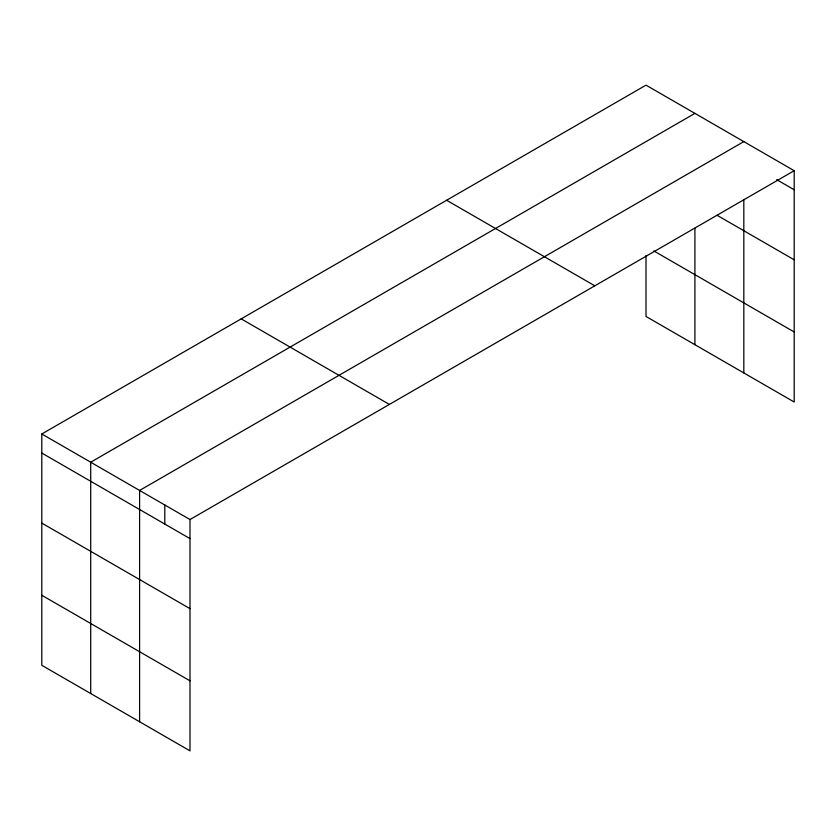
<?xml version="1.0" encoding="UTF-8"?>
<svg xmlns="http://www.w3.org/2000/svg" width="836" height="836" viewBox="0 0 836 836"><rect width="100%" height="100%" fill="white"/><g stroke="black" fill="none" stroke-linecap="round" stroke-linejoin="round"><path stroke-width="1.25" d="M41.8 433.978L189.991 519.543L189.991 750.853L41.8 665.299L41.8 433.978L646.009 85.147L794.2 170.701L794.2 402.022L646.009 316.457L646.009 255.502M694.915 113.382L90.706 462.214L90.706 693.535M743.821 141.608L139.602 490.45L139.602 721.771M189.991 519.543L794.2 170.701M776.675 179.656L794.2 189.772M717.142 215.322L794.2 259.808M653.794 250.915L794.2 331.976M446.623 200.264L594.814 285.818M241.186 318.861L389.377 404.425M41.8 453.049L189.991 538.603M41.8 523.096L189.991 608.65M41.8 595.263L189.991 680.817M743.821 199.595L743.821 372.929M694.915 228.259L694.915 344.693M164.796 504.996L164.796 524.067"/></g></svg>
